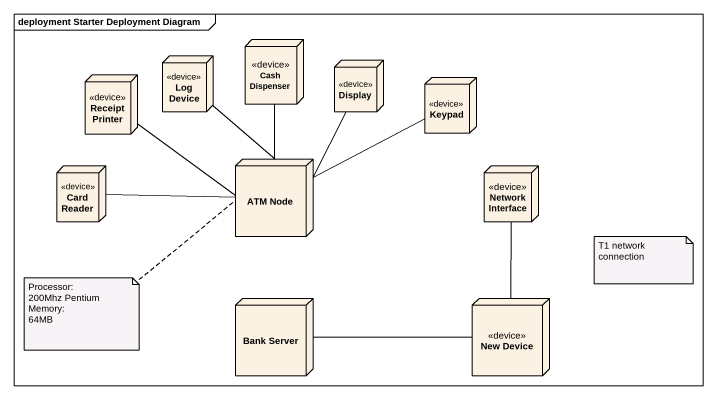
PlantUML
@startuml
mainframe deployment Starter Deployment Diagram
node "Cash Dispenser" as Cash_Dispenser <<device>>
node "Receipt Printer" as Receipt_Printer <<device>>
node "Log Device" as Log_Device <<device>>
node Display <<device>>
node Keypad <<device>>
node "Card Reader" as Card_Reader <<device>>
node "ATM Node" as ATM_Node
node "Network Interface" as Network_Interface <<device>>
node "Bank Server" as Bank_Server
node "New Device" as New_Device <<device>>
Cash_Dispenser -- ATM_Node
Receipt_Printer -right- ATM_Node
Log_Device -- ATM_Node
Display -- ATM_Node
Keypad -left- ATM_Node
Card_Reader -right- ATM_Node
Network_Interface -- New_Device
Bank_Server -right- New_Device
note as N1
  T1 network connection
end note
note bottom of ATM_Node
  Processor:
  200Mhz Pentium
  Memory:
  64MB
end note
@enduml
